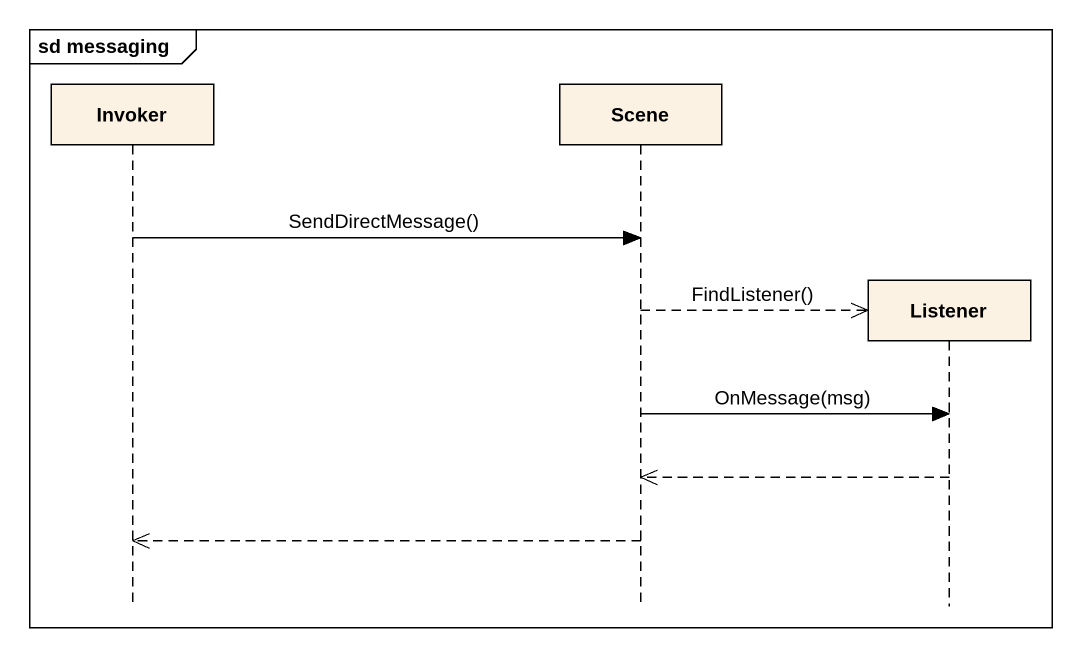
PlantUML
@startuml
mainframe sd messaging
hide footbox
participant Invoker
participant Scene
participant Listener

Invoker -> Scene : SendDirectMessage()
Scene -->> Listener ** : FindListener()
Scene -> Listener : OnMessage(msg)
Listener -->> Scene
Scene -->> Invoker
@enduml
